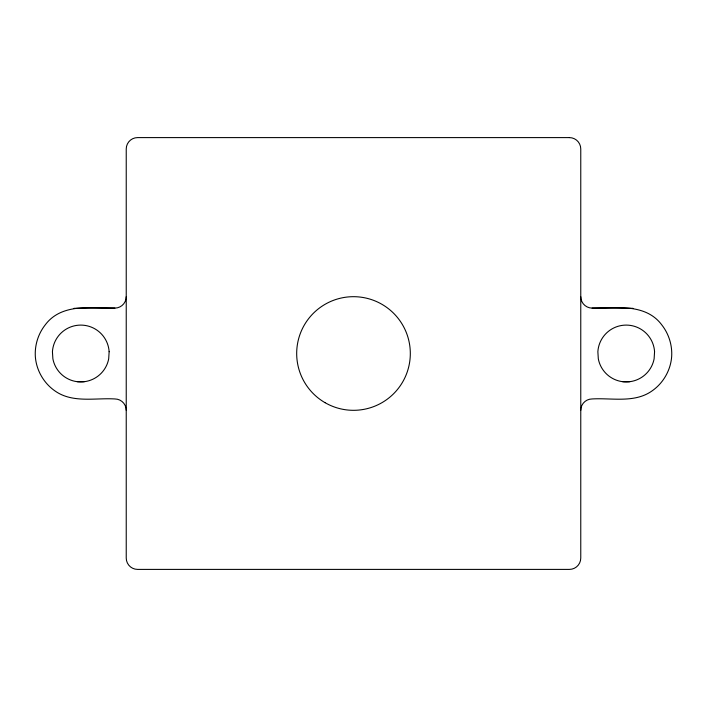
<?xml version="1.0" encoding="UTF-8"?>
<svg xmlns="http://www.w3.org/2000/svg" width="707" height="707" viewBox="0 0 707 707"><rect width="100%" height="100%" fill="white"/><g stroke="black" fill="none" stroke-linecap="round" stroke-linejoin="round"><path stroke-width="1.06" d="M126.235 296.684A11.418 11.418 0 0 1 114.879 308.102C91.353 307.987 61.341 303.064 45.16 324.981C38.125 333.934 34.581 345.431 35.35 356.796C36.419 370.433 43.843 383.291 55.119 391.033C72.582 403.308 95.118 397.767 114.879 398.951A11.365 11.365 0 0 1 126.235 410.316M73.996 308.332L114.879 308.102M77.222 381.683L84.345 381.683M622.655 381.683L629.778 381.683M580.765 296.684A11.418 11.418 0 0 0 592.121 308.102C615.647 307.987 645.659 303.064 661.84 324.981C668.875 333.934 672.419 345.431 671.65 356.796C670.581 370.433 663.157 383.291 651.881 391.033C634.418 403.308 611.882 397.767 592.121 398.951A11.365 11.365 0 0 0 580.765 410.316M592.121 308.102L633.004 308.332M109.134 351.715L108.692 358.82A28.404 28.404 0 0 1 52.884 358.82L52.433 351.715A28.404 28.404 0 0 1 80.784 325.096A28.404 28.404 0 0 1 109.134 351.715M654.567 351.715L654.116 358.82A28.404 28.404 0 0 1 598.308 358.82L597.866 351.715A28.404 28.404 0 0 1 626.216 325.096A28.404 28.404 0 0 1 654.567 351.715M569.4 137.6L137.6 137.6A11.365 11.365 0 0 0 126.235 148.965L126.235 558.035A11.365 11.365 0 0 0 137.6 569.4L569.4 569.4A11.365 11.365 0 0 0 580.765 558.035L580.765 148.965A11.365 11.365 0 0 0 569.4 137.6M325.096 402.707A56.816 56.816 0 0 0 410.316 353.5A56.816 56.816 0 0 0 325.096 304.293A56.816 56.816 0 0 0 325.096 402.707"/></g></svg>
